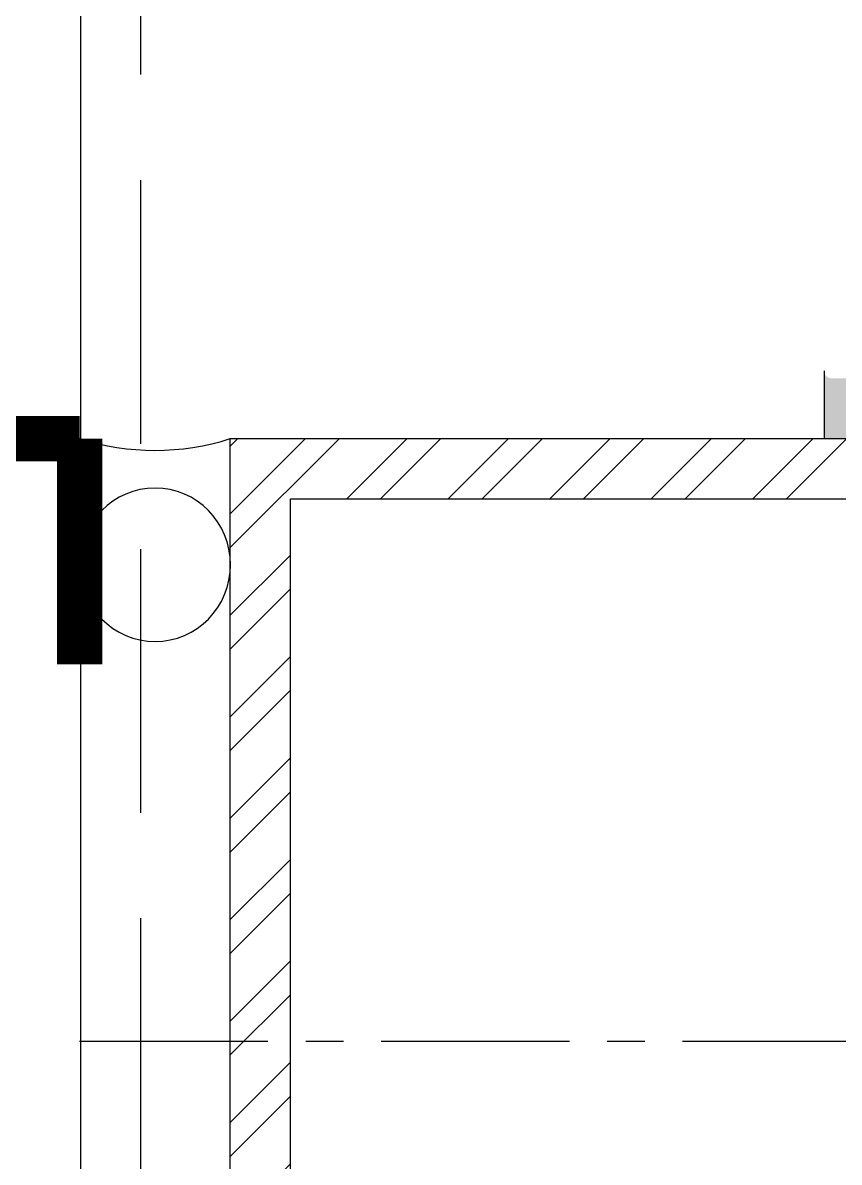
# Model space of a CAD drawing. Extents: x 220580 to 2027826, y -309201 to 71987.
# Drawn here: x 1063921.7 to 1063975.8, y -176474.5 to -176398.8 of the extents above; entities that cross this region are included whole.
import ezdxf

# ---------------------------------------------------------------- set-up
doc = ezdxf.new("R2010")
doc.units = 0
doc.linetypes.add('CENTER', pattern=[2, 1.25, -0.25, 0.25, -0.25])
doc.linetypes.add('ZN-DASH', pattern=[0.35, 0.25, -0.1])
for name, color, linetype in [('!ZN1-填充-8', 8, 'Continuous'), ('!ZN1-标注-173', 173, 'Continuous'), ('!ZN4-辅助材料-1', 1, 'Continuous'), ('!ZN5-钢材投影-40', 40, 'Continuous'), ('!ZN5-铝材断面-6', 6, 'Continuous'), ('!ZN6-虚线-8', 8, 'ZN-DASH'), ('2钢材断面', 2, 'Continuous'), ('4玻璃幕墙', 4, 'Continuous'), ('A_Hatch', 8, 'Continuous'), ('ZX', 240, 'CENTER')]:
    doc.layers.add(name, color=color, linetype=linetype)

# ---------------------------------------------------------------- blocks, each defined once
blk = doc.blocks.new('20250822090122')
at = {"layer": 'A_Hatch'}
h = blk.add_hatch(dxfattribs=at)
h.set_pattern_fill('ANSI32', color=256)
h.set_pattern_definition([(45, (-80, -40), (-3.367596045400933, 3.367596045400933), []), (45, (-77.75493500000448, -40), (-3.367596045400933, 3.367596045400933), [])])
h.paths.add_polyline_path([(0, 40), (-80, 40), (-80, -40), (0, -40)])
h.paths.add_polyline_path([(-4, 36), (-4, -36), (-76, -36), (-76, 36)], flags=16)
at = {"layer": '2钢材断面'}
for points in [[(-80, 40), (0, 40), (0, -40), (-80, -40)], [(-76, 36), (-4, 36), (-4, -36), (-76, -36)]]:
    blk.add_lwpolyline(points, close=True, dxfattribs=at)
blk = doc.blocks.new('室内胶缝示意')
at = {"ltscale": 0.1}
blk.add_arc((-4.999999999869033, 15.57612454575161), 16.35896255462005, 252.2031562995401, 287.7968437004599, dxfattribs=at)
at = {"ltscale": 0.1, "extrusion": (0, 0, -1)}
blk.add_ellipse((-4.990384680597344, -8.375798344054544), major_axis=(-3.911665190393874e-10, 5.092968818538793), ratio=0.981745653301395, dxfattribs=at)
blk = doc.blocks.new('20200306093546', base_point=(29869.44451845904, 42689.60230079947))
at = {"layer": '!ZN1-填充-8'}
h = blk.add_hatch(dxfattribs=at)
h.set_pattern_fill('ANSI36', color=256, angle=-270, style=0)
h.set_pattern_definition([(135, (29867.4444736498, 42689.10230079959), (-3.086963041617522, 0.8418990113502317), [3.96875, -0.79375, 0, -0.79375])])
edge = h.paths.add_edge_path()
edge.add_line((29867.4444736498, 42689.10230079959), (29867.44447369179, 42693.60231268449))
edge.add_arc((29867.9444736498, 42689.10230079959), 0.5, 90, 179.9999995806171, ccw=False)
edge.add_line((29867.9444736498, 42689.60230079959), (29870.9444736498, 42689.60230079959))
edge.add_arc((29870.9444736498, 42690.10230079959), 0.5, 270, 360)
edge.add_line((29871.4444736498, 42690.10230079959), (29871.4444736498, 42693.10230079959))
edge.add_arc((29871.94448594884, 42693.10228850055), 0.500012299189907, 89.99859066865429, 179.9985906686543, ccw=False)
edge.add_arc((29868.26590862396, -498209.810069502), 540903.4123828103, 89.99961034399236, 90.00008701138444)
at = {"layer": '!ZN4-辅助材料-1', "ltscale": 15}
blk.add_arc((29868.26595343297, -498209.8100695022), 540903.4123828103, 89.99961034399234, 90.00008701138442, dxfattribs=at)
blk = doc.blocks.new('A$C127fa938')
at = {"layer": '!ZN1-标注-173', "ltscale": 15, "rotation": 90}
blk.add_blockref('20200306093546', (-31.00000000005821, 1.99999999996362), dxfattribs=at)
blk = doc.blocks.new('A$C6aeb0700')
at = {"layer": '!ZN5-钢材投影-40', "ltscale": 0.3}
blk.add_line((123.4416795447469, -15952.50001047421), (123.4416795892175, -16719.84058471923), dxfattribs=at)
at = {"layer": '!ZN6-虚线-8', "color": 8, "linetype": 'ZN-DASH', "ltscale": 70}
blk.add_line((127.4416795882862, -16719.84058471923), (127.4416795438156, -15952.50001047421), dxfattribs=at)
at = {"color": 4, "linetype": 'ZN-DASH', "ltscale": 30, "const_width": 3}
for points in [[(123.3801466028672, -16450.00000003361), (-202.1566057354212, -16450.00000003361), (-202.1566057275049, -17699.9999999679)], [(123.3801466028672, -16450.00000003361), (123.3801466028672, -16464.98231144968)]]:
    blk.add_lwpolyline(points, dxfattribs=at)
at = {"layer": 'ZX', "ltscale": 10}
blk.add_line((123.3801466026343, -16490.00000003361), (257.780146602774, -16490.00000003361), dxfattribs=at)
at = {"layer": '!ZN5-铝材断面-6', "ltscale": 100}
blk.add_blockref('20250822090122', (213.3801466026343, -16490.00000003361), dxfattribs=at)
blk.add_blockref('室内胶缝示意', (133.3801466026343, -16450.00000003361))
at = {"layer": '4玻璃幕墙', "ltscale": 50}
blk.add_blockref('A$C127fa938', (207.7801380380988, -16450.00000003361), dxfattribs=at)

msp = doc.modelspace()

# ---------------------------------------------------------------- block references
at = {"ltscale": 1000}
msp.add_blockref('A$C6aeb0700', (1063802.05885469, -159976.4261404328), dxfattribs=at)

doc.saveas('drawing.dxf')
